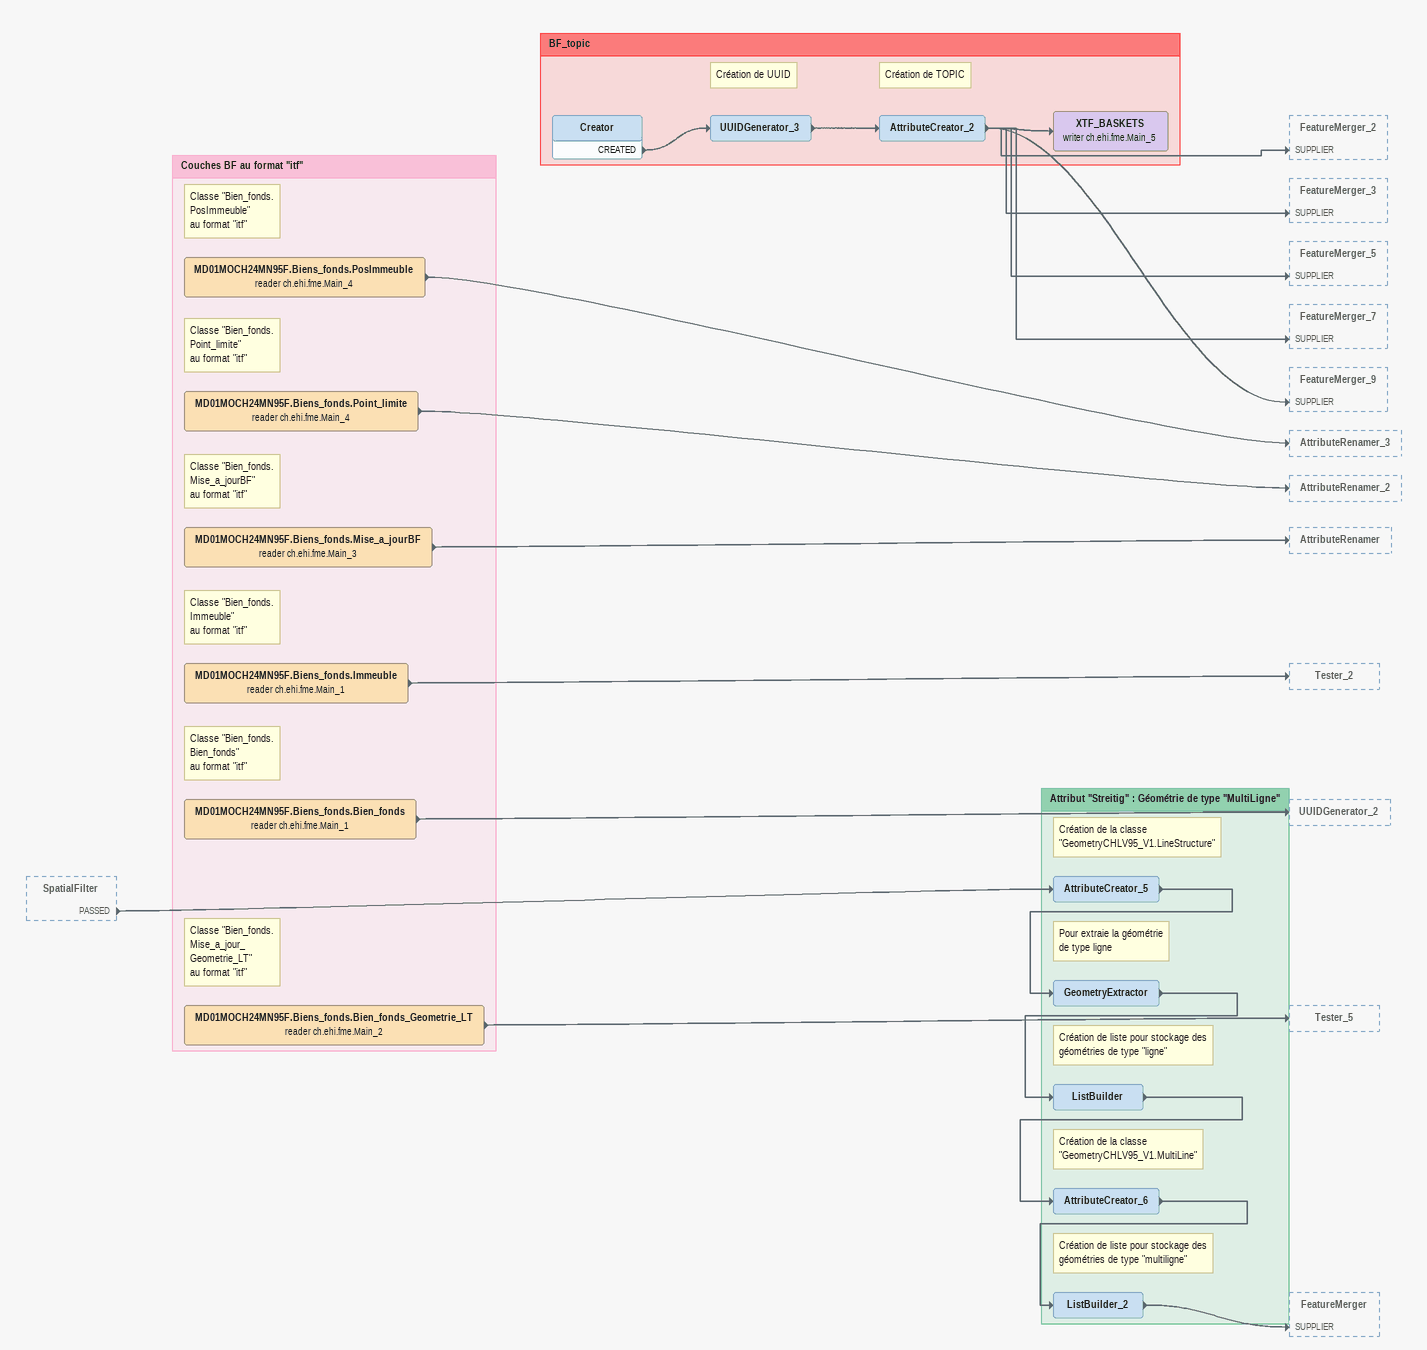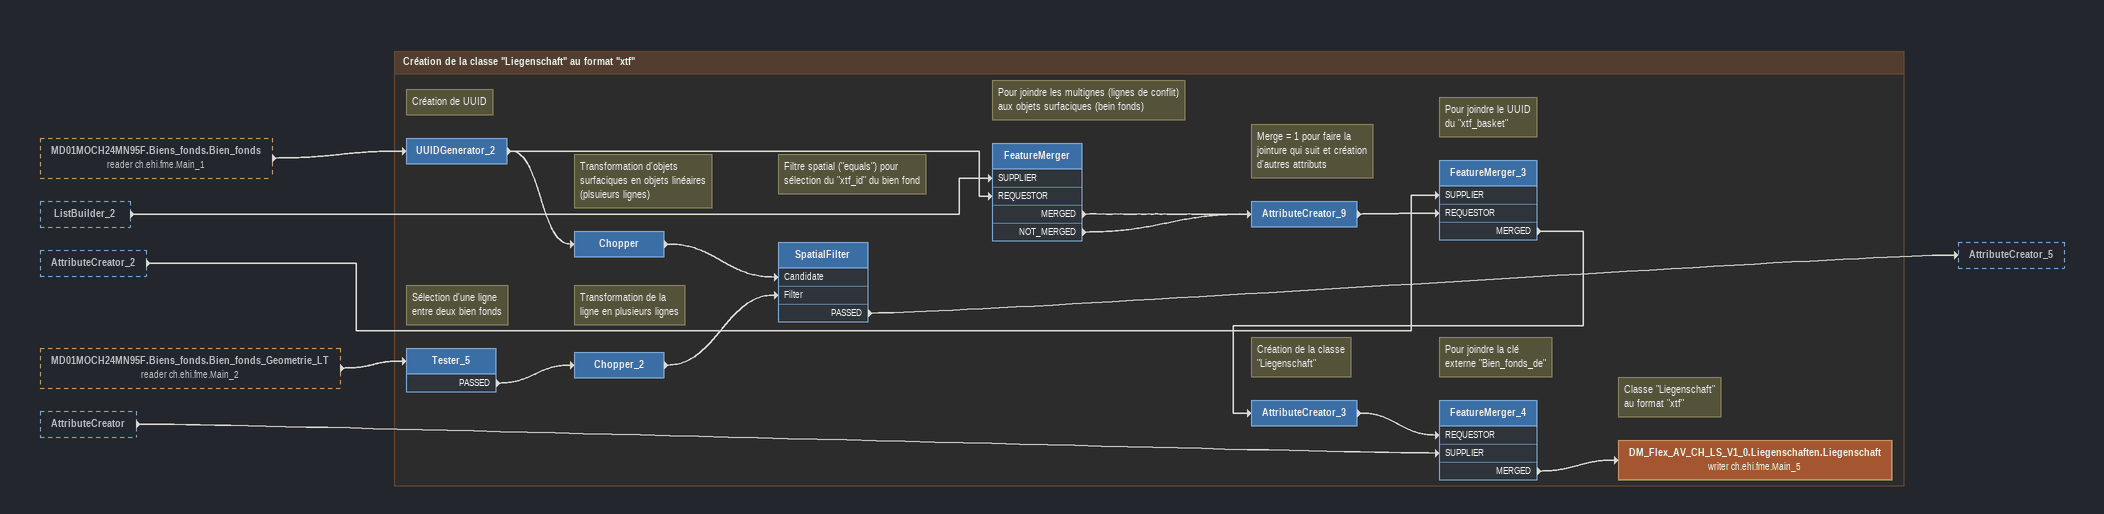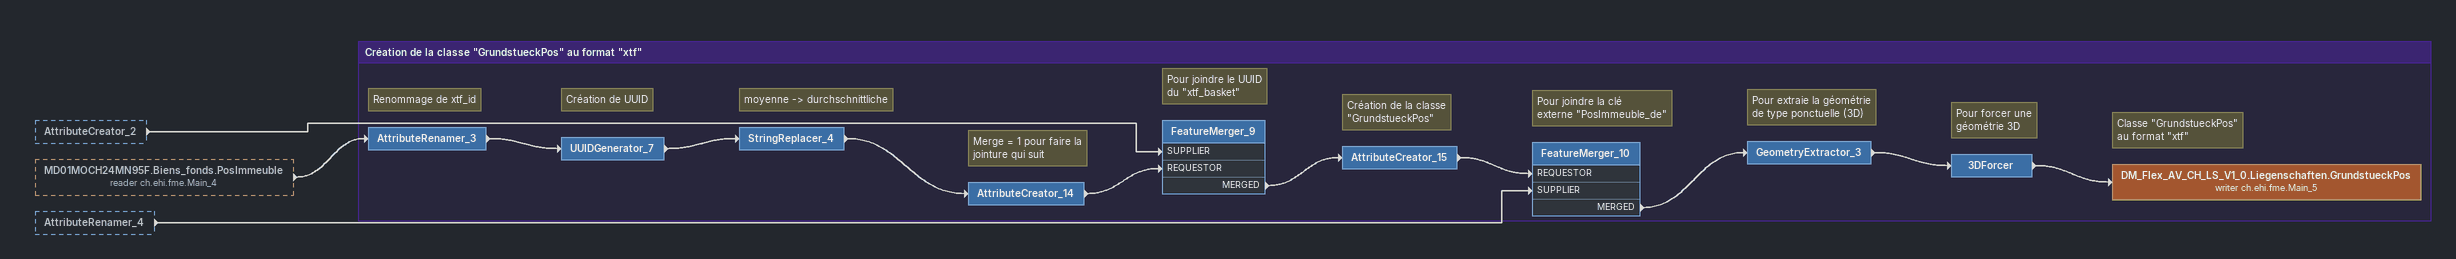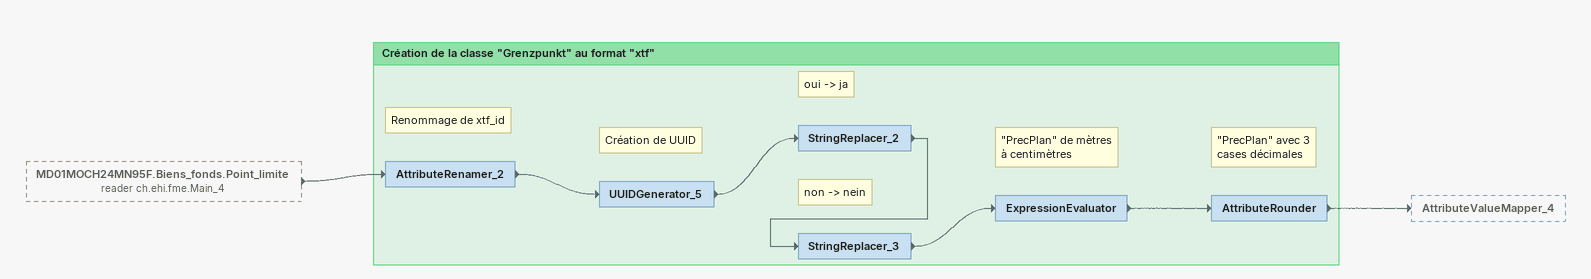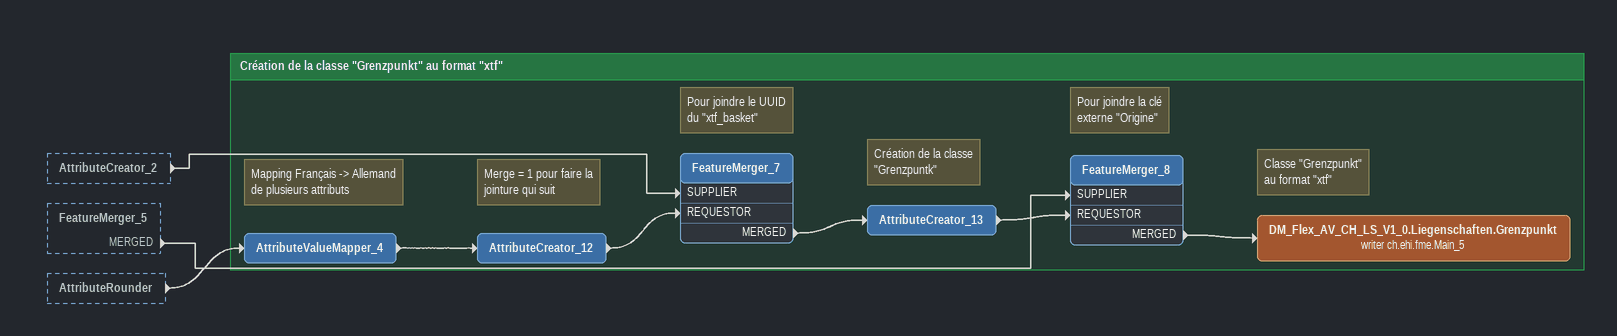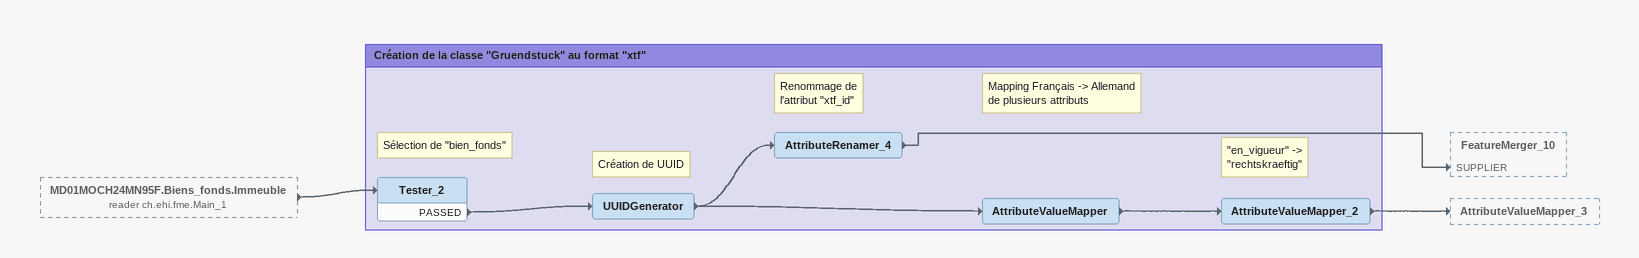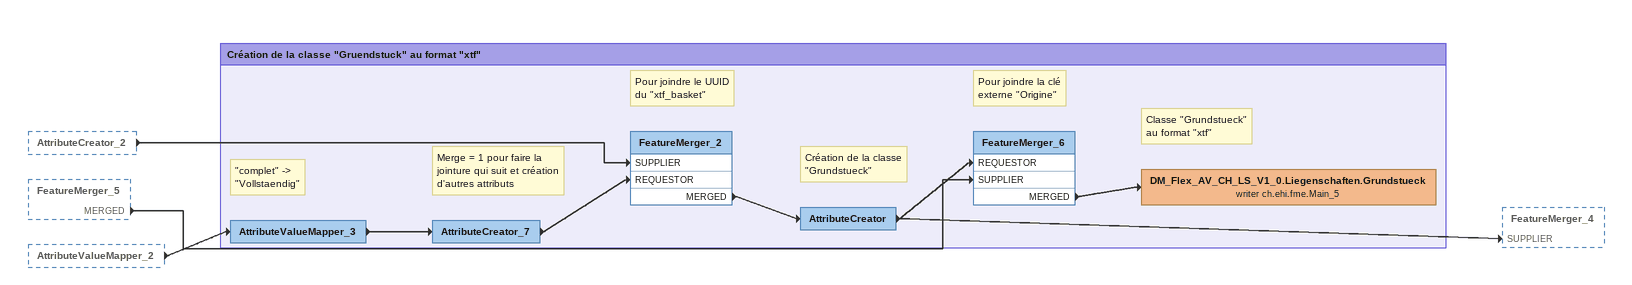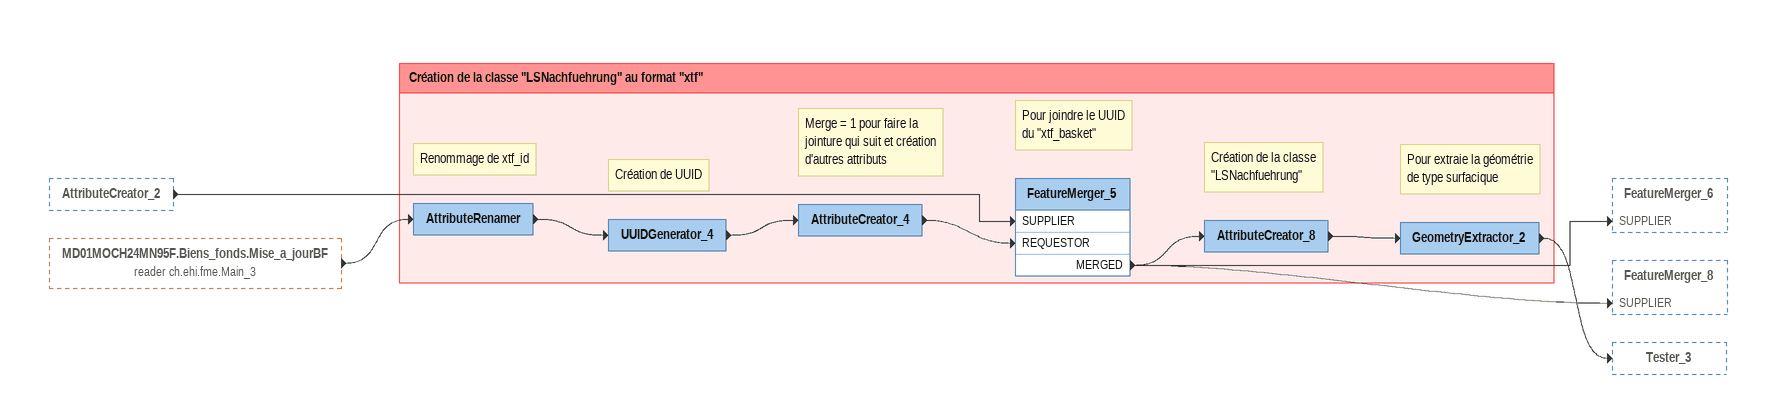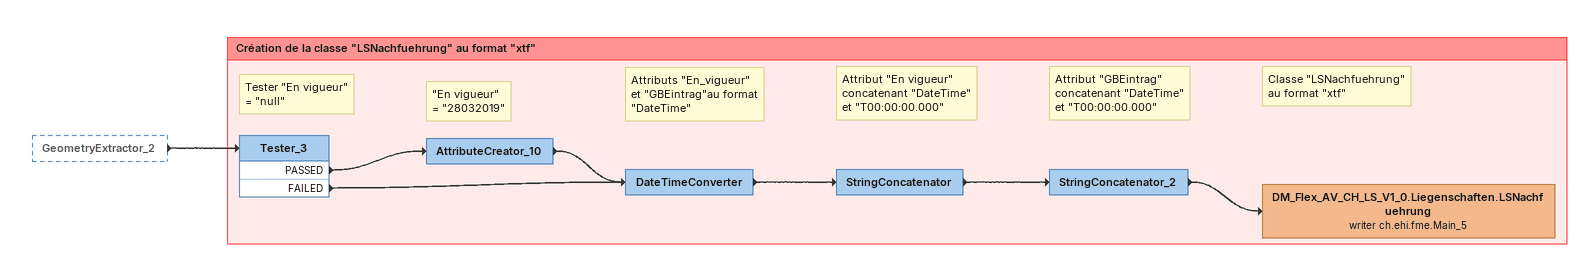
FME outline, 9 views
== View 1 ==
SpatialFilter [outside]
    PASSED -> AttributeCreator_5

Bookmark: Couches BF au format "itf"
Note: Classe "Bien_fonds. / PosImmeuble" / au format "itf"
MD01MOCH24MN95F.Biens_fonds.PosImmeuble (reader ch.ehi.fme.Main_4)
    -> AttributeRenamer_3
Note: Classe "Bien_fonds. / Point_limite" / au format "itf"
MD01MOCH24MN95F.Biens_fonds.Point_limite (reader ch.ehi.fme.Main_4)
    -> AttributeRenamer_2
Note: Classe "Bien_fonds. / Mise_a_jourBF" / au format "itf"
MD01MOCH24MN95F.Biens_fonds.Mise_a_jourBF (reader ch.ehi.fme.Main_3)
    -> AttributeRenamer
Note: Classe "Bien_fonds. / Immeuble" / au format "itf"
MD01MOCH24MN95F.Biens_fonds.Immeuble (reader ch.ehi.fme.Main_1)
    -> Tester_2
Note: Classe "Bien_fonds. / Bien_fonds" / au format "itf"
MD01MOCH24MN95F.Biens_fonds.Bien_fonds (reader ch.ehi.fme.Main_1)
    -> UUIDGenerator_2
Note: Classe "Bien_fonds. / Mise_a_jour_ / Geometrie_LT" / au format "itf"
MD01MOCH24MN95F.Biens_fonds.Bien_fonds_Geometrie_LT (reader ch.ehi.fme.Main_2)
    -> Tester_5

Bookmark: Attribut "Streitig" : Géométrie de type "MultiLigne"
Note: Création de la classe / "GeometryCHLV95_V1.LineStructure"
AttributeCreator_5
    -> GeometryExtractor
Note: Pour extraie la géométrie / de type ligne
GeometryExtractor
    -> ListBuilder
Note: Création de liste pour stockage des / géométries de type "ligne"
ListBuilder
    -> AttributeCreator_6
Note: Création de la classe / "GeometryCHLV95_V1.MultiLine"
AttributeCreator_6
    -> ListBuilder_2
Note: Création de liste pour stockage des / géométries de type "multiligne"
ListBuilder_2
    -> FeatureMerger [SUPPLIER]

Bookmark: BF_topic
Creator
    CREATED -> UUIDGenerator_3
Note: Création de UUID
UUIDGenerator_3
    -> AttributeCreator_2
Note: Création de TOPIC
AttributeCreator_2
    -> XTF_BASKETS (writer ch.ehi.fme.Main_5)
    -> FeatureMerger_2 [SUPPLIER]
    -> FeatureMerger_3 [SUPPLIER]
    -> FeatureMerger_5 [SUPPLIER]
    -> FeatureMerger_7 [SUPPLIER]
    -> FeatureMerger_9 [SUPPLIER]
XTF_BASKETS (writer ch.ehi.fme.Main_5)

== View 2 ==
MD01MOCH24MN95F.Biens_fonds.Bien_fonds (reader ch.ehi.fme.Main_1) [outside]
    -> UUIDGenerator_2
ListBuilder_2 [outside]
    -> FeatureMerger [SUPPLIER]
AttributeCreator_2 [outside]
    -> FeatureMerger_3 [SUPPLIER]
MD01MOCH24MN95F.Biens_fonds.Bien_fonds_Geometrie_LT (reader ch.ehi.fme.Main_2) [outside]
    -> Tester_5
AttributeCreator [outside]
    -> FeatureMerger_4 [SUPPLIER]

Bookmark: Création de la classe "Liegenschaft" au format "xtf"
Note: Création de UUID
UUIDGenerator_2
    -> FeatureMerger [REQUESTOR]
    -> Chopper
Note: Transformation d'objets / surfaciques en objets linéaires / (plsuieurs lignes)
Chopper
    -> SpatialFilter [Candidate]
Note: Sélection d'une ligne / entre deux bien fonds
Tester_5
    PASSED -> Chopper_2
Note: Transformation de la / ligne en plusieurs lignes
Chopper_2
    -> SpatialFilter [Filter]
Note: Filtre spatial ("equals") pour / sélection du "xtf_id" du bien fond
SpatialFilter
    PASSED -> AttributeCreator_5
Note: Pour joindre les multignes (lignes de conflit) / aux objets surfaciques (bein fonds)
FeatureMerger
    MERGED -> AttributeCreator_9
    NOT_MERGED -> AttributeCreator_9
Note: Merge = 1 pour faire la / jointure qui suit et création / d'autres attributs
AttributeCreator_9
    -> FeatureMerger_3 [REQUESTOR]
Note: Pour joindre le UUID / du "xtf_basket"
FeatureMerger_3
    MERGED -> AttributeCreator_3
Note: Création de la classe / "Liegenschaft"
AttributeCreator_3
    -> FeatureMerger_4 [REQUESTOR]
Note: Pour joindre la clé / externe "Bien_fonds_de"
FeatureMerger_4
    MERGED -> DM_Flex_AV_CH_LS_V1_0.Liegenschaften.Liegenschaft (writer ch.ehi.fme.Main_5)
Note: Classe "Liegenschaft" / au format "xtf"
DM_Flex_AV_CH_LS_V1_0.Liegenschaften.Liegenschaft (writer ch.ehi.fme.Main_5)

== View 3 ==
AttributeCreator_2 [outside]
    -> FeatureMerger_9 [SUPPLIER]
MD01MOCH24MN95F.Biens_fonds.PosImmeuble (reader ch.ehi.fme.Main_4) [outside]
    -> AttributeRenamer_3
AttributeRenamer_4 [outside]
    -> FeatureMerger_10 [SUPPLIER]

Bookmark: Création de la classe "GrundstueckPos" au format "xtf"
Note: Renommage de xtf_id
AttributeRenamer_3
    -> UUIDGenerator_7
Note: Création de UUID
UUIDGenerator_7
    -> StringReplacer_4
Note: moyenne -> durchschnittliche
StringReplacer_4
    -> AttributeCreator_14
Note: Merge = 1 pour faire la / jointure qui suit
AttributeCreator_14
    -> FeatureMerger_9 [REQUESTOR]
Note: Pour joindre le UUID / du "xtf_basket"
FeatureMerger_9
    MERGED -> AttributeCreator_15
Note: Création de la classe / "GrundstueckPos"
AttributeCreator_15
    -> FeatureMerger_10 [REQUESTOR]
Note: Pour joindre la clé / externe "PosImmeuble_de"
FeatureMerger_10
    MERGED -> GeometryExtractor_3
Note: Pour extraie la géométrie / de type ponctuelle (3D)
GeometryExtractor_3
    -> 3DForcer
Note: Pour forcer une / géométrie 3D
3DForcer
    -> DM_Flex_AV_CH_LS_V1_0.Liegenschaften.GrundstueckPos (writer ch.ehi.fme.Main_5)
Note: Classe "GrundstueckPos" / au format "xtf"
DM_Flex_AV_CH_LS_V1_0.Liegenschaften.GrundstueckPos (writer ch.ehi.fme.Main_5)

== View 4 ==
MD01MOCH24MN95F.Biens_fonds.Point_limite (reader ch.ehi.fme.Main_4) [outside]
    -> AttributeRenamer_2

Bookmark: Création de la classe "Grenzpunkt" au format "xtf"
Note: Renommage de xtf_id
AttributeRenamer_2
    -> UUIDGenerator_5
Note: Création de UUID
UUIDGenerator_5
    -> StringReplacer_2
Note: oui -> ja
StringReplacer_2
    -> StringReplacer_3
Note: non -> nein
StringReplacer_3
    -> ExpressionEvaluator
Note: "PrecPlan" de mètres / à centimètres
ExpressionEvaluator
    -> AttributeRounder
Note: "PrecPlan" avec 3 / cases décimales
AttributeRounder
    -> AttributeValueMapper_4

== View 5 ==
AttributeCreator_2 [outside]
    -> FeatureMerger_7 [SUPPLIER]
FeatureMerger_5 [outside]
    MERGED -> FeatureMerger_8 [SUPPLIER]
AttributeRounder [outside]
    -> AttributeValueMapper_4

Bookmark: Création de la classe "Grenzpunkt" au format "xtf"
Note: Mapping Français -> Allemand / de plusieurs attributs
AttributeValueMapper_4
    -> AttributeCreator_12
Note: Merge = 1 pour faire la / jointure qui suit
AttributeCreator_12
    -> FeatureMerger_7 [REQUESTOR]
Note: Pour joindre le UUID / du "xtf_basket"
FeatureMerger_7
    MERGED -> AttributeCreator_13
Note: Création de la classe / "Grenzpuntk"
AttributeCreator_13
    -> FeatureMerger_8 [REQUESTOR]
Note: Pour joindre la clé / externe "Origine"
FeatureMerger_8
    MERGED -> DM_Flex_AV_CH_LS_V1_0.Liegenschaften.Grenzpunkt (writer ch.ehi.fme.Main_5)
Note: Classe "Grenzpunkt" / au format "xtf"
DM_Flex_AV_CH_LS_V1_0.Liegenschaften.Grenzpunkt (writer ch.ehi.fme.Main_5)

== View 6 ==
MD01MOCH24MN95F.Biens_fonds.Immeuble (reader ch.ehi.fme.Main_1) [outside]
    -> Tester_2

Bookmark: Création de la classe "Gruendstuck" au format "xtf"
Note: Sélection de "bien_fonds"
Tester_2
    PASSED -> UUIDGenerator
Note: Création de UUID
UUIDGenerator
    -> AttributeValueMapper
    -> AttributeRenamer_4
Note: Renommage de / l'attribut "xtf_id"
AttributeRenamer_4
    -> FeatureMerger_10 [SUPPLIER]
Note: Mapping Français -> Allemand / de plusieurs attributs
AttributeValueMapper
    -> AttributeValueMapper_2
Note: "en_vigueur" -> / "rechtskraeftig"
AttributeValueMapper_2
    -> AttributeValueMapper_3

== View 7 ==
AttributeCreator_2 [outside]
    -> FeatureMerger_2 [SUPPLIER]
FeatureMerger_5 [outside]
    MERGED -> FeatureMerger_6 [SUPPLIER]
AttributeValueMapper_2 [outside]
    -> AttributeValueMapper_3

Bookmark: Création de la classe "Gruendstuck" au format "xtf"
Note: "complet" -> / "Vollstaendig"
AttributeValueMapper_3
    -> AttributeCreator_7
Note: Merge = 1 pour faire la / jointure qui suit et création / d'autres attributs
AttributeCreator_7
    -> FeatureMerger_2 [REQUESTOR]
Note: Pour joindre le UUID / du "xtf_basket"
FeatureMerger_2
    MERGED -> AttributeCreator
Note: Création de la classe / "Grundstueck"
AttributeCreator
    -> FeatureMerger_4 [SUPPLIER]
    -> FeatureMerger_6 [REQUESTOR]
Note: Pour joindre la clé / externe "Origine"
FeatureMerger_6
    MERGED -> DM_Flex_AV_CH_LS_V1_0.Liegenschaften.Grundstueck (writer ch.ehi.fme.Main_5)
Note: Classe "Grundstueck" / au format "xtf"
DM_Flex_AV_CH_LS_V1_0.Liegenschaften.Grundstueck (writer ch.ehi.fme.Main_5)

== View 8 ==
AttributeCreator_2 [outside]
    -> FeatureMerger_5 [SUPPLIER]
MD01MOCH24MN95F.Biens_fonds.Mise_a_jourBF (reader ch.ehi.fme.Main_3) [outside]
    -> AttributeRenamer

Bookmark: Création de la classe "LSNachfuehrung" au format "xtf"
Note: Renommage de xtf_id
AttributeRenamer
    -> UUIDGenerator_4
Note: Création de UUID
UUIDGenerator_4
    -> AttributeCreator_4
Note: Merge = 1 pour faire la / jointure qui suit et création / d'autres attributs
AttributeCreator_4
    -> FeatureMerger_5 [REQUESTOR]
Note: Pour joindre le UUID / du "xtf_basket"
FeatureMerger_5
    MERGED -> FeatureMerger_6 [SUPPLIER]
    MERGED -> AttributeCreator_8
    MERGED -> FeatureMerger_8 [SUPPLIER]
Note: Création de la classe / "LSNachfuehrung"
AttributeCreator_8
    -> GeometryExtractor_2
Note: Pour extraie la géométrie / de type surfacique
GeometryExtractor_2
    -> Tester_3

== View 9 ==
GeometryExtractor_2 [outside]
    -> Tester_3

Bookmark: Création de la classe "LSNachfuehrung" au format "xtf"
Note: Tester "En vigueur" / = "null"
Tester_3
    PASSED -> AttributeCreator_10
    FAILED -> DateTimeConverter
Note: "En vigueur" / = "28032019"
AttributeCreator_10
    -> DateTimeConverter
Note: Attributs "En_vigueur" / et "GBEintrag"au format / "DateTime"
DateTimeConverter
    -> StringConcatenator
Note: Attribut "En vigueur" / concatenant "DateTime" / et "T00:00:00.000"
StringConcatenator
    -> StringConcatenator_2
Note: Attribut "GBEintrag" / concatenant "DateTime" / et "T00:00:00.000"
StringConcatenator_2
    -> DM_Flex_AV_CH_LS_V1_0.Liegenschaften.LSNachfuehrung (writer ch.ehi.fme.Main_5)
Note: Classe "LSNachfuehrung" / au format "xtf"
DM_Flex_AV_CH_LS_V1_0.Liegenschaften.LSNachfuehrung (writer ch.ehi.fme.Main_5)
